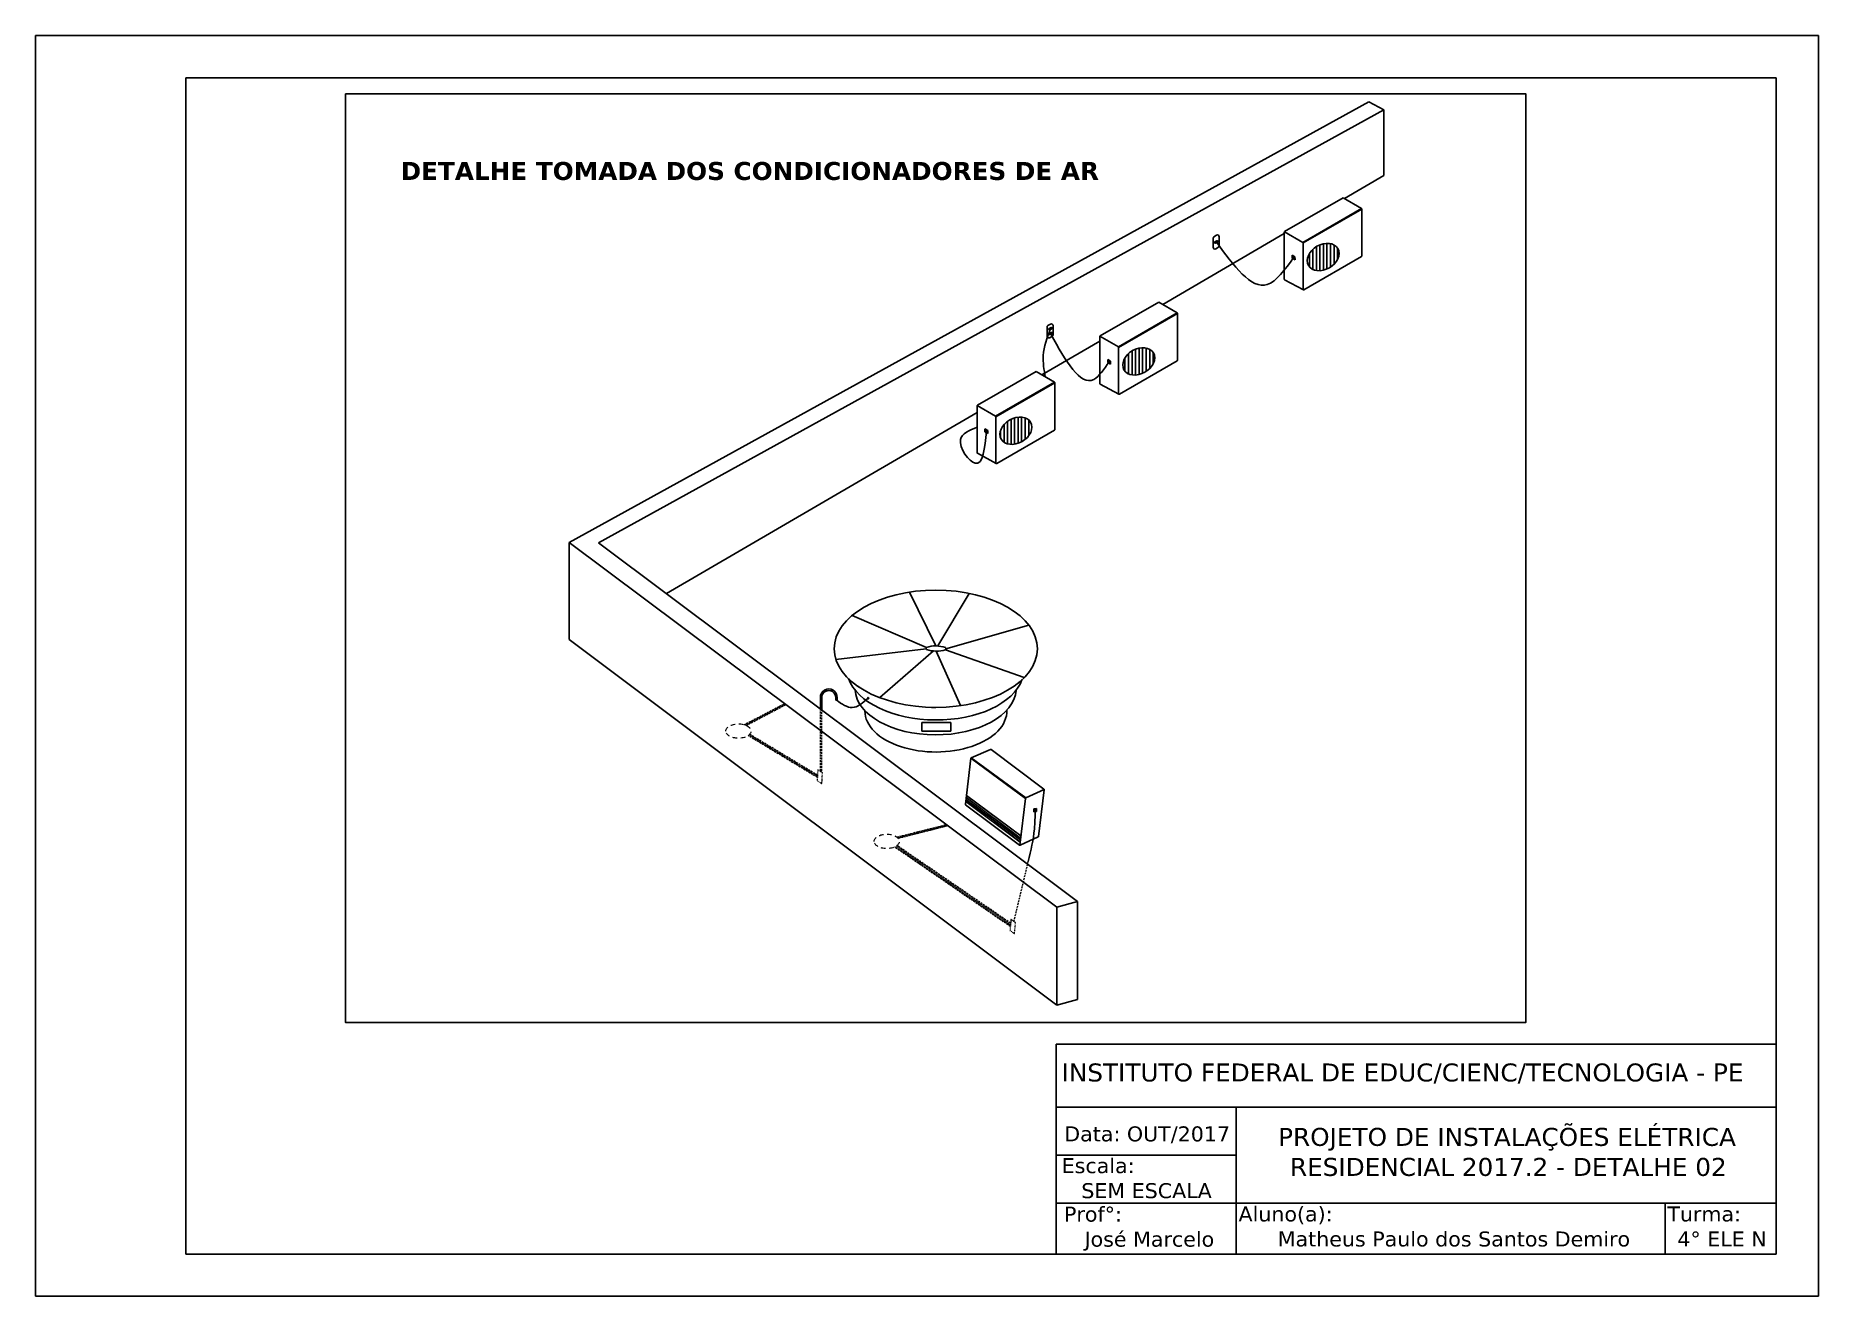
# Model space of a CAD drawing. Header units: millimetres. Extents: x 23654 to 23951, y 1508 to 1718.
import ezdxf

# ---------------------------------------------------------------- set-up
doc = ezdxf.new("R2010")
doc.units = ezdxf.units.MM
for name, pattern in [('ACAD_ISO02W100', [15, 12, -3]), ('HIDDEN2', [4.7625, 3.175, -1.5875]), ('JIS_02_0.7', [1.35, 0.75, -0.6])]:
    doc.linetypes.add(name, pattern=pattern)
picture_1 = doc.add_image_def('image1.jpg', size_in_pixel=(310, 93))

msp = doc.modelspace()

# ---------------------------------------------------------------- linework, layer by layer
at = {"ltscale": 3}
for p, q in [((23654.24, 1717.61), (23951.24, 1717.61)), ((23654.24, 1507.61), (23654.24, 1717.61)), ((23951.24, 1717.61), (23951.24, 1507.61)), ((23679.24, 1710.61), (23944.24, 1710.61)), ((23679.24, 1514.61), (23679.24, 1710.61)), ((23944.24, 1710.61), (23944.24, 1514.61)), ((23944.24, 1514.61), (23679.24, 1514.61)), ((23951.24, 1507.61), (23654.24, 1507.61))]:
    msp.add_line(p, q, dxfattribs=at)
for p, q in [((23876.35, 1706.6), (23743.13, 1633.17)), ((23878.87, 1705.24), (23748.03, 1633.13)), ((23876.35, 1706.6), (23878.87, 1705.24)), ((23878.87, 1694.31), (23878.87, 1705.24)), ((23872.28, 1690.47), (23878.87, 1694.31)), ((23862.32, 1684.96), (23872.07, 1690.59)), ((23872.07, 1690.59), (23875.14, 1688.82)), ((23865.34, 1683.16), (23875.14, 1688.82)), ((23865.39, 1683.07), (23875.19, 1688.73)), ((23875.19, 1688.73), (23875.19, 1680.91)), ((23842.01, 1672.83), (23862.27, 1684.64)), ((23850.98, 1684.37), (23850.55, 1684.12)), ((23851.43, 1682.61), (23851.43, 1684.11)), ((23862.27, 1677.05), (23862.27, 1684.87)), ((23862.28, 1684.92), (23865.34, 1683.16)), ((23850.4, 1683.86), (23850.4, 1682.36)), ((23850.63, 1683.15), (23850.69, 1683.26)), ((23850.78, 1683.06), (23850.65, 1683.09)), ((23850.71, 1683.28), (23851.05, 1683.42)), ((23851.15, 1683.21), (23850.81, 1683.06)), ((23850.84, 1682.1), (23851.28, 1682.35)), ((23851.08, 1683.42), (23851.2, 1683.38)), ((23851.22, 1683.32), (23851.17, 1683.22)), ((23863.58, 1680.55), (23863.58, 1681.02)), ((23863.58, 1681.02), (23864.04, 1680.79)), ((23865.39, 1675.37), (23865.39, 1683.07)), ((23866.44, 1681.33), (23866.44, 1679.09)), ((23867.03, 1682.04), (23867.03, 1678.65)), ((23867.62, 1682.48), (23867.62, 1678.47)), ((23868.21, 1682.77), (23868.21, 1678.45)), ((23868.8, 1682.95), (23868.8, 1678.54)), ((23869.38, 1683.02), (23869.38, 1678.74)), ((23869.97, 1682.96), (23869.97, 1679.06)), ((23870.56, 1682.75), (23870.56, 1679.54)), ((23871.15, 1682.21), (23871.15, 1680.35)), ((23863.58, 1680.55), (23864.05, 1680.29)), ((23864.04, 1680.79), (23864.05, 1680.29)), ((23875.14, 1680.82), (23865.54, 1675.28)), ((23865.44, 1675.28), (23862.32, 1676.96)), ((23831.6, 1667.58), (23841.35, 1673.21)), ((23841.35, 1673.21), (23844.42, 1671.44)), ((23823.33, 1669.57), (23822.89, 1669.32)), ((23823.77, 1667.8), (23823.77, 1669.31)), ((23834.62, 1665.78), (23844.42, 1671.44)), ((23834.67, 1665.69), (23844.47, 1671.35)), ((23844.47, 1671.35), (23844.47, 1663.53)), ((23821.87, 1661.1), (23831.55, 1666.73)), ((23822.74, 1669.06), (23822.74, 1667.55)), ((23823.01, 1668.71), (23823.07, 1668.82)), ((23823.01, 1667.91), (23823.07, 1668.02)), ((23823.16, 1668.62), (23823.03, 1668.65)), ((23823.16, 1667.82), (23823.03, 1667.85)), ((23823.09, 1668.83), (23823.43, 1668.97)), ((23823.09, 1668.04), (23823.43, 1668.18)), ((23823.53, 1668.76), (23823.18, 1668.62)), ((23823.53, 1667.97), (23823.18, 1667.82)), ((23823.19, 1667.3), (23823.62, 1667.55)), ((23823.45, 1668.98), (23823.58, 1668.93)), ((23823.45, 1668.18), (23823.58, 1668.14)), ((23823.6, 1668.87), (23823.55, 1668.78)), ((23823.6, 1668.08), (23823.55, 1667.98)), ((23831.55, 1659.67), (23831.55, 1667.49)), ((23831.56, 1667.54), (23834.62, 1665.78)), ((23832.85, 1663.17), (23832.85, 1663.64)), ((23832.85, 1663.64), (23833.32, 1663.41)), ((23833.32, 1663.41), (23833.32, 1662.91)), ((23834.67, 1657.99), (23834.67, 1665.69)), ((23844.42, 1663.44), (23834.82, 1657.9)), ((23835.72, 1663.95), (23835.72, 1661.71)), ((23836.31, 1664.66), (23836.31, 1661.27)), ((23836.9, 1665.1), (23836.9, 1661.09)), ((23837.49, 1665.39), (23837.49, 1661.07)), ((23838.07, 1665.57), (23838.07, 1661.16)), ((23838.66, 1665.64), (23838.66, 1661.36)), ((23839.25, 1665.58), (23839.25, 1661.68)), ((23839.84, 1665.37), (23839.84, 1662.16)), ((23840.43, 1664.83), (23840.43, 1662.97)), ((23811.15, 1656.03), (23820.9, 1661.66)), ((23820.9, 1661.66), (23823.97, 1659.89)), ((23832.85, 1663.17), (23833.32, 1662.91)), ((23814.17, 1654.23), (23823.97, 1659.89)), ((23814.22, 1654.14), (23824.02, 1659.8)), ((23824.02, 1659.8), (23824.02, 1651.98)), ((23834.72, 1657.9), (23831.6, 1659.58)), ((23759.33, 1624.67), (23811.1, 1654.83)), ((23811.1, 1648.12), (23811.1, 1655.94)), ((23811.11, 1656), (23814.17, 1654.23)), ((23812.4, 1651.63), (23812.4, 1652.09)), ((23812.4, 1652.09), (23812.87, 1651.86)), ((23812.4, 1651.63), (23812.87, 1651.36)), ((23812.87, 1651.86), (23812.87, 1651.36)), ((23814.22, 1646.44), (23814.22, 1654.14)), ((23823.97, 1651.89), (23814.37, 1646.35)), ((23814.98, 1651.74), (23814.98, 1650.69)), ((23815.57, 1652.81), (23815.57, 1649.89)), ((23816.15, 1653.35), (23816.15, 1649.61)), ((23816.74, 1653.71), (23816.74, 1649.52)), ((23817.33, 1653.95), (23817.33, 1649.55)), ((23817.92, 1654.07), (23817.92, 1649.69)), ((23818.51, 1654.08), (23818.51, 1649.95)), ((23819.09, 1653.95), (23819.09, 1650.34)), ((23819.68, 1653.61), (23819.68, 1650.95)), ((23814.27, 1646.35), (23811.15, 1648.04)), ((23743.13, 1633.17), (23743.13, 1617.01)), ((23743.13, 1633.17), (23824.35, 1572.44)), ((23748.03, 1633.13), (23827.8, 1573.4)), ((23799.84, 1624.92), (23804.23, 1615.96)), ((23804.54, 1615.95), (23809.78, 1624.71)), ((23802.63, 1615.7), (23790.29, 1621.04)), ((23805.88, 1615.49), (23819.69, 1619.42)), ((23787.57, 1613.7), (23802.58, 1615.48)), ((23803.84, 1615.11), (23794.86, 1607.34)), ((23804.28, 1615.08), (23808.32, 1606.01)), ((23805.83, 1615.31), (23818.94, 1610.68)), ((23784.97, 1607.36), (23784.97, 1605.47)), ((23785.21, 1607.36), (23785.21, 1605.3)), ((23787.54, 1607.32), (23787.54, 1607.01)), ((23787.76, 1607.31), (23787.76, 1607.01)), ((23791.71, 1608.9), (23791.2, 1609.24)), ((23792.4, 1605.11), (23792.4, 1605.16)), ((23803.48, 1605.72), (23804.21, 1605.71)), ((23816.05, 1605.11), (23816.05, 1605.28)), ((23813.32, 1598.69), (23810.12, 1597.33)), ((23822.23, 1592.08), (23813.42, 1598.68)), ((23809.14, 1589.58), (23810.06, 1597.24)), ((23819.13, 1590.55), (23810.06, 1597.24)), ((23819.19, 1590.63), (23810.12, 1597.33)), ((23819.19, 1590.63), (23822.26, 1592.04)), ((23821.33, 1584.22), (23822.27, 1591.99)), ((23809.18, 1589.49), (23818.14, 1582.77)), ((23809.19, 1590.04), (23818.25, 1583.28)), ((23809.23, 1590.38), (23818.29, 1583.62)), ((23809.27, 1590.71), (23818.33, 1583.95)), ((23809.31, 1591.05), (23818.37, 1584.29)), ((23818.19, 1582.75), (23819.13, 1590.55)), ((23820.53, 1588.3), (23820.56, 1588.79)), ((23820.53, 1588.3), (23820.96, 1588.37)), ((23820.99, 1588.87), (23820.56, 1588.79)), ((23820.96, 1588.37), (23820.99, 1588.87)), ((23818.24, 1582.75), (23821.27, 1584.14)), ((23824.35, 1572.44), (23827.8, 1573.4)), ((23824.35, 1572.44), (23824.35, 1556.1)), ((23827.8, 1573.4), (23827.8, 1557.06)), ((23824.35, 1556.1), (23827.8, 1557.06)), ((23824.24, 1514.61), (23824.24, 1549.61)), ((23824.24, 1549.61), (23944.24, 1549.61)), ((23944.24, 1539.11), (23824.24, 1539.11)), ((23854.24, 1514.61), (23854.24, 1539.11)), ((23824.24, 1531.11), (23854.24, 1531.11)), ((23824.24, 1523.11), (23944.24, 1523.11)), ((23925.7, 1523.11), (23925.7, 1514.61))]:
    msp.add_line(p, q)
at = {"ltscale": 0.1}
msp.add_line((23743.13, 1617.01), (23824.35, 1556.1), dxfattribs=at)
at = {"linetype": 'HIDDEN2', "lineweight": 0, "ltscale": 0.1}
for p, q in [((23772.27, 1602.85), (23779.02, 1606.34)), ((23772.6, 1602.72), (23779.25, 1606.16)), ((23784.97, 1595.17), (23784.97, 1605.47)), ((23785.2, 1595.13), (23785.21, 1605.3)), ((23784.48, 1594.04), (23772.94, 1601.01)), ((23784.49, 1594.42), (23773.18, 1601.23)), ((23797.7, 1584.13), (23805.94, 1586.2)), ((23797.93, 1583.91), (23806.2, 1586.01)), ((23816.62, 1569.21), (23797.33, 1582.46)), ((23816.67, 1569.76), (23797.74, 1582.7)), ((23817.23, 1570.05), (23819.62, 1580.06))]:
    msp.add_line(p, q, dxfattribs=at)
at = {"color": 2, "linetype": 'HIDDEN2', "lineweight": 0, "ltscale": 0.01}
for p, q in [((23772.39, 1602.81), (23779.09, 1606.28)), ((23772.52, 1602.76), (23779.19, 1606.21)), ((23784.48, 1594.17), (23773.02, 1601.07)), ((23784.48, 1594.31), (23773.11, 1601.16))]:
    msp.add_line(p, q, dxfattribs=at)
at = {"linetype": 'ACAD_ISO02W100', "lineweight": 0, "ltscale": 0.01}
for p, q in [((23784.54, 1595.32), (23784.45, 1593.53)), ((23784.46, 1593.51), (23785.18, 1593.04)), ((23785.23, 1593.06), (23785.32, 1594.85)), ((23816.73, 1570.35), (23816.56, 1568.58)), ((23816.57, 1568.55), (23817.27, 1568.05)), ((23817.47, 1569.88), (23816.77, 1570.37)), ((23817.32, 1568.07), (23817.49, 1569.85))]:
    msp.add_line(p, q, dxfattribs=at)
at = {"linetype": 'HIDDEN2', "lineweight": 0, "ltscale": 0.01}
msp.add_line((23785.3, 1594.87), (23784.58, 1595.34), dxfattribs=at)
at = {"color": 1, "linetype": 'HIDDEN2', "lineweight": 0, "ltscale": 0.01}
for p, q in [((23797.75, 1584.09), (23806, 1586.16)), ((23816.63, 1569.31), (23797.41, 1582.49))]:
    msp.add_line(p, q, dxfattribs=at)
at = {"color": 4, "linetype": 'HIDDEN2', "lineweight": 0, "ltscale": 0.01}
for p, q in [((23797.83, 1584.01), (23806.09, 1586.09)), ((23816.64, 1569.46), (23797.54, 1582.57))]:
    msp.add_line(p, q, dxfattribs=at)
at = {"color": 3, "linetype": 'HIDDEN2', "lineweight": 0, "ltscale": 0.01}
for p, q in [((23797.89, 1583.95), (23806.17, 1586.03)), ((23816.66, 1569.63), (23797.67, 1582.65))]:
    msp.add_line(p, q, dxfattribs=at)
msp.add_lwpolyline([(23705.86, 1707.89), (23902.52, 1707.89), (23902.52, 1553.23), (23705.86, 1553.23)], close=True)
for centre in [(23850.8, 1683.14), (23850.9, 1683.3), (23851.09, 1683.25), (23823.17, 1668.69), (23823.17, 1667.9), (23823.28, 1668.85), (23823.28, 1668.06), (23823.46, 1668.81), (23823.46, 1668.01)]:
    msp.add_circle(centre, 0.0412)
for centre, radius, start, end in [((23875.09, 1688.73), 0.103, 0, 60), ((23850.7, 1683.86), 0.296, 120, 180), ((23851.13, 1684.11), 0.296, 0, 120), ((23862.37, 1684.87), 0.103, 120, 180), ((23850.7, 1682.36), 0.296, 180, 300), ((23850.66, 1683.13), 0.0412, 151.1154, 256.6416), ((23850.73, 1683.23), 0.0465, 112.5187, 142.5187), ((23850.79, 1683.11), 0.0465, 262.5187, 292.5187), ((23851.07, 1683.38), 0.0465, 82.5187, 112.5187), ((23851.13, 1683.25), 0.0465, 292.5187, 322.5187), ((23851.19, 1683.34), 0.0412, 330.2464, 69.827), ((23851.13, 1682.61), 0.296, 300, 0), ((23865.29, 1683.07), 0.103, 0, 60), ((23875.09, 1680.91), 0.103, 300, 0), ((23862.37, 1677.05), 0.103, 180, 240), ((23865.49, 1675.37), 0.103, 180, 300), ((23823.04, 1669.06), 0.296, 120, 180), ((23823.47, 1669.31), 0.296, 0, 120), ((23844.37, 1671.35), 0.103, 0, 60), ((23823.04, 1667.55), 0.296, 180, 300), ((23823.04, 1668.69), 0.0412, 151.1154, 256.6416), ((23823.04, 1667.89), 0.0412, 151.1154, 256.6416), ((23823.1, 1668.79), 0.0465, 112.5187, 142.5187), ((23823.1, 1667.99), 0.0465, 112.5187, 142.5187), ((23823.17, 1668.66), 0.0465, 262.5187, 292.5187), ((23823.17, 1667.87), 0.0465, 262.5187, 292.5187), ((23823.45, 1668.93), 0.0465, 82.5187, 112.5187), ((23823.45, 1668.14), 0.0465, 82.5187, 112.5187), ((23823.51, 1668.81), 0.0465, 292.5187, 322.5187), ((23823.51, 1668.01), 0.0465, 292.5187, 322.5187), ((23823.57, 1668.89), 0.0412, 330.2464, 69.827), ((23823.57, 1668.1), 0.0412, 330.2464, 69.827), ((23823.47, 1667.8), 0.296, 300, 0), ((23831.65, 1667.49), 0.103, 120, 180), ((23834.56, 1665.69), 0.103, 0, 60), ((23844.37, 1663.53), 0.103, 300, 0), ((23823.92, 1659.8), 0.103, 0, 60), ((23831.65, 1659.67), 0.103, 180, 240), ((23834.77, 1657.99), 0.103, 180, 300), ((23811.2, 1655.94), 0.103, 120, 180), ((23814.11, 1654.14), 0.103, 0, 60), ((23823.92, 1651.98), 0.103, 300, 0), ((23811.2, 1648.12), 0.103, 180, 240), ((23814.32, 1646.44), 0.103, 180, 300), ((23802.92, 1615.52), 0.345, 148.3189, 211.6811), ((23804.18, 1611.17), 4.79, 69.9263, 108.9431), ((23804.28, 1620.56), 5.47, 252.4313, 286.4381), ((23805.53, 1615.49), 0.345, 328.3189, 31.6811), ((23786.37, 1607.39), 1.4, 356.67, 181.0615), ((23786.37, 1607.36), 1.17, 357.8663, 179.8959), ((23787.64, 1607.01), 0.105, 180.4255, 279.3955), ((23787.66, 1607.01), 0.103, 270, 0.0999), ((23813.36, 1598.6), 0.103, 53.1355, 113.1355), ((23810.16, 1597.23), 0.103, 113.1355, 174.3757), ((23822.17, 1592), 0.103, 353.1355, 53.1355), ((23809.24, 1589.57), 0.103, 174.3757, 233.1355), ((23819.23, 1590.54), 0.103, 114.5344, 173.1355), ((23821.23, 1584.23), 0.103, 294.5344, 353.1355), ((23818.2, 1582.85), 0.103, 233.1355, 294.5344)]:
    msp.add_arc(centre, radius, start, end)
at = {"linetype": 'HIDDEN2', "lineweight": 0, "ltscale": 0.1}
msp.add_arc((23785.08, 1595.15), 0.119, 171.8838, 349.9785, dxfattribs=at)
at = {"linetype": 'ACAD_ISO02W100', "lineweight": 0}
for centre, start, end in [((23784.48, 1593.53), 177.0986, 237.0986), ((23785.2, 1593.06), 237.0986, 357.0986), ((23817.46, 1569.85), 354.6118, 54.6118), ((23817.29, 1568.08), 234.6118, 354.6118)]:
    msp.add_arc(centre, 0.0294, start, end, dxfattribs=at)
at = {"linetype": 'ACAD_ISO02W100', "lineweight": 0, "ltscale": 0.01}
for centre, start, end in [((23816.59, 1568.57), 174.6118, 234.6118), ((23816.76, 1570.35), 54.6118, 174.6118)]:
    msp.add_arc(centre, 0.0294, start, end, dxfattribs=at)
for centre, major_axis, ratio in [((23868.74, 1680.73), (-2.45, -1.41), 0.733107), ((23863.81, 1680.66), (0.111, -0.193), 0.57735), ((23833.09, 1663.28), (0.111, -0.193), 0.57735), ((23838.01, 1663.35), (-2.45, -1.41), 0.733107), ((23817.56, 1651.8), (-2.45, -1.41), 0.733107), ((23812.64, 1651.74), (0.111, -0.193), 0.57735), ((23804.21, 1615.48), (-16.92, 0), 0.57735), ((23792.95, 1607.26), (0.059, -0.102), 0.57735)]:
    msp.add_ellipse(centre, major_axis=major_axis, ratio=ratio)
for centre, major_axis, ratio, start_param, end_param in [((23804.09, 1612.11), (-14.75, 0.19), 0.575539, 0.213017, 2.950685), ((23804.17, 1608.89), (-13.43, 0), 0.57735, 6.32034, 9.380775), ((23804.22, 1605.11), (-11.83, 0), 0.57735, 6.283185, 9.437394)]:
    msp.add_ellipse(centre, major_axis=major_axis, ratio=ratio, start_param=start_param, end_param=end_param)
at = {"linetype": 'JIS_02_0.7', "lineweight": 0}
for centre in [(23771.32, 1601.77), (23796.03, 1583.4)]:
    msp.add_ellipse(centre, major_axis=(-2.09, 0), ratio=0.57735, dxfattribs=at)
at = {"extrusion": (0, 0, -1)}
msp.add_ellipse((23820.76, 1588.56), major_axis=(-0.153, -0.047), ratio=0.874658, start_param=-6.283185, end_param=0, dxfattribs=at)
at = {"lineweight": 30}
for points in [[(23863.81, 1680.66), (23859.43, 1676.14), (23850.9, 1683.3)], [(23822.43, 1660.78), (23822.11, 1664.31), (23823.27, 1668.73)], [(23833.09, 1663.28), (23830.53, 1660.34), (23823.41, 1667.81)], [(23812.64, 1651.74), (23810.79, 1646.37), (23808.32, 1650.33), (23811.1, 1652.39)], [(23787.66, 1606.9), (23790.28, 1605.68), (23792.95, 1607.26)], [(23820.76, 1588.56), (23820.64, 1585.46), (23819.62, 1580.06)]]:
    msp.add_spline(points, degree=3, dxfattribs=at)

# ---------------------------------------------------------------- texts
at = {"attachment_point": 1}
for s, width, insert, char_height in [('{\\fVerdana|b1|i0|c0|p34;DETALHE TOMADA DOS CONDICIONADORES DE AR}', 121.527, (23715.04, 1696.57), 3), ('\\pi0.66329;{\\fVerdana|b0|i0|c0|p34;INSTITUTO FEDERAL DE EDUC/CIENC/TECNOLOGIA - PE}', 119.1667, (23824.49, 1546.4), 3), ('{\\fVerdana|b0|i0|c0|p34;Data: OUT/2017}', 28.6816, (23825.61, 1535.92), 2.5), ('\\pi20.27612;{\\fVerdana|b0|i0|c0|p34;PROJETO DE INSTALAÇÕES ELÉTRICA \\P\\pi22.24657;RESIDENCIAL 2017.2 - DETALHE 02\\H1.11484x; }', 119.1667, (23840.96, 1535.67), 3), ('{\\fVerdana|b0|i0|c0|p34;Escala: \\P   SEM ESCALA}', 37.9283, (23825.18, 1530.63), 2.5), ('{\\fVerdana|b0|i0|c0|p34;Prof°:\\P\\pi3.41904;José Marcelo}', 28.5859, (23825.56, 1522.55), 2.5), ('{\\fVerdana|b0|i0|c0|p34;Aluno(a): \\P      Matheus Paulo dos Santos Demiro}', 90, (23854.64, 1522.58), 2.5), ('{\\fVerdana|b0|i0|c0|p34;Turma: \\P\\pi1.66523;4° ELE N}', 18.1743, (23926.08, 1522.58), 2.5)]:
    msp.add_mtext_dynamic_manual_height_columns(s, width=width, gutter_width=12.5, heights=[0], dxfattribs=dict(at, insert=insert, char_height=char_height))

# ---------------------------------------------------------------- pictures from other files: only their frames are drawn
image = msp.add_image(picture_1, insert=(23801.88, 1601.74), size_in_units=(4.82, 1.45))
image.dxf.flags = 7

doc.saveas('drawing.dxf')
